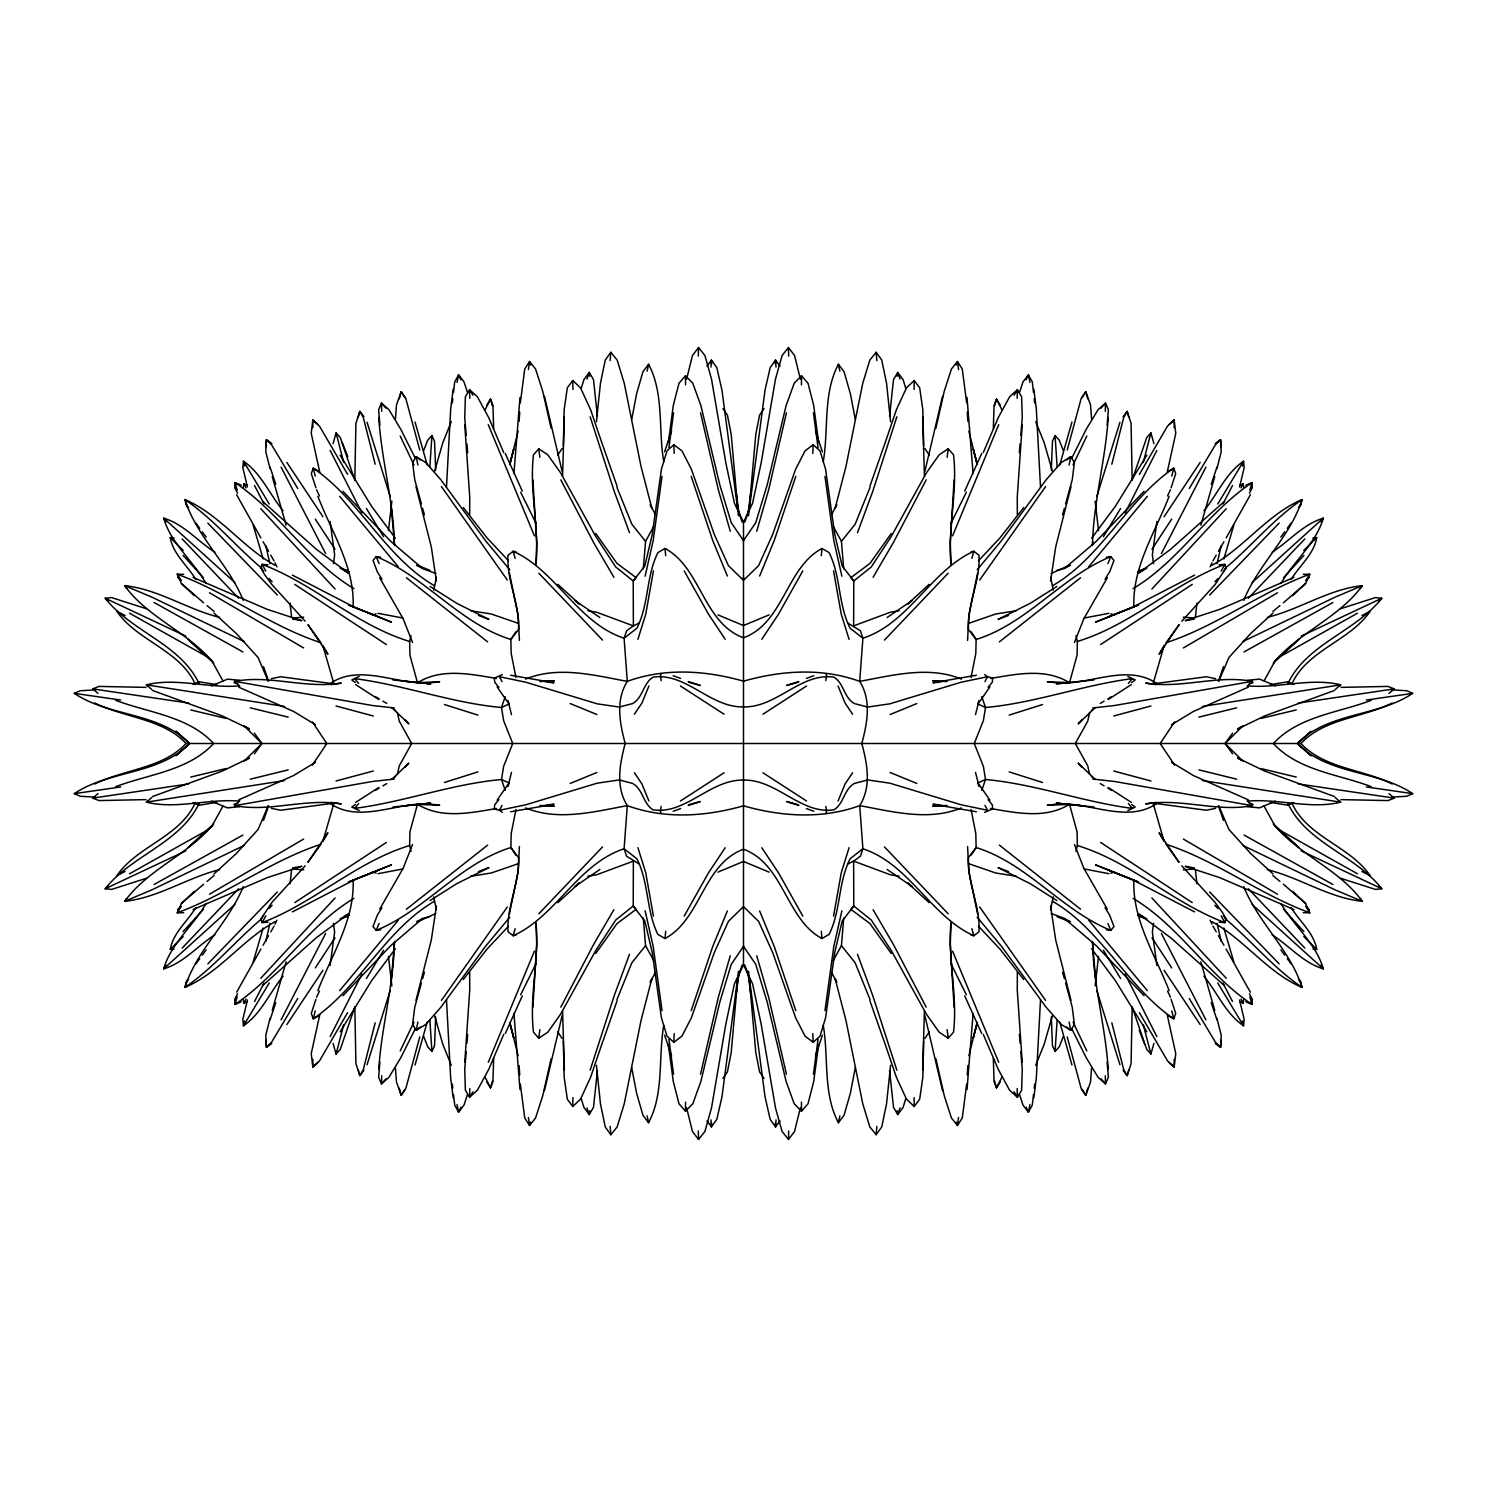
<?xml version="1.0" encoding="UTF-8"?>
<svg xmlns="http://www.w3.org/2000/svg" width="1487" height="1487" viewBox="0 0 1487 1487"><rect width="100%" height="100%" fill="white"/><g stroke="black" fill="none" stroke-linecap="round" stroke-linejoin="round"><path stroke-width="1.5" d="M312.828 427.661L312.828 419.966L317.883 424.446M668.369 1044.432L673.276 1081.439L678.983 1103.744L685.488 1111.217L692.793 1103.744L700.897 1081.439L719.782 1002.201L731.269 964.264L743.5 946.383L743.5 577.049M743.5 578.108L743.5 540.617L755.731 522.736L767.218 484.799L786.103 405.561L794.207 383.256L801.512 375.783L808.017 383.256L813.724 405.561L818.631 442.568M1174.172 1059.339L1174.172 1067.034L1169.117 1062.554M469.65 514.818L469.743 497.086L464.762 424.687M1017.35 972.182L1017.257 989.914L1022.238 1062.313M685.488 1111.217L685.563 1102.146M801.437 384.854L801.512 375.783M216.767 684.671L198.998 681.752L198.979 683.314C180.001 643.722 131.079 631.492 105.242 598.257L111.599 597.588L146.432 608.741M1270.233 802.329L1288.002 805.248L1288.021 803.686C1306.999 843.278 1355.921 855.508 1381.758 888.743L1375.401 889.412L1340.568 878.259M435.691 469.836L434.539 441.267L431.936 435.561L427.754 440.171L423.665 450.561M536.119 563.238C539.168 527.011 529.205 490.914 533.48 454.799L538.777 448.795L547.811 454.799L560.562 472.773L595.785 536.565L615.711 566.956L633.22 580.989L633.369 625.878L626.622 630.748L624.094 638.22L627.291 681.362C615.321 700.489 619.782 723.091 625.172 743.5C619.782 763.909 615.321 786.511 627.291 805.638L624.094 848.78L626.622 856.252L639.28 864.021M950.881 923.762C947.832 959.989 957.795 996.086 953.52 1032.201L948.223 1038.205L939.189 1032.201L926.438 1014.227L891.215 950.435L871.289 920.044L853.78 906.011L853.631 861.122L860.378 856.252L862.906 848.78L859.709 805.638C871.679 786.511 867.218 763.909 861.828 743.5C867.218 723.091 871.679 700.489 859.709 681.362L862.906 638.22L860.378 630.748L847.72 622.979M1051.309 1017.164L1052.461 1045.733L1055.064 1051.439L1059.246 1046.829L1063.335 1036.439M354.835 479.483L355.913 423.367L359.854 411.36L363.887 416.713M1132.165 1007.517L1131.087 1063.633L1127.146 1075.64L1123.113 1070.287M381.694 1075.696L381.508 1083.911L388.943 1077.294L400.877 1057.554L415.208 1028.892M411.007 851.419L409.65 845.527L409.929 831.809L417.494 804.225C441.36 819.207 470.412 812.906 496.435 808.538M1075.993 635.581L1077.35 641.473L1077.071 655.191L1069.506 682.775C1045.64 667.793 1016.588 674.094 990.565 678.462M1105.306 411.304L1105.492 403.089L1098.057 409.706L1086.123 429.446L1071.792 458.108M602.923 1041.03L590.581 1077.313L580.525 1099.172L572.755 1106.495L572.941 1097.573M914.059 389.427L914.245 380.505L906.475 387.828L896.419 409.687L884.077 445.97M563.313 445.97L564.168 409.687L567.309 387.828L572.755 380.505L580.525 387.828L590.581 409.687L602.923 445.97M923.687 1041.03L922.832 1077.313L919.691 1099.172L914.245 1106.495L906.475 1099.172L896.419 1077.313L884.077 1041.03M493.665 428.665L492.94 405.431L490.506 399.148L485.19 409.613M993.335 1058.335L994.059 1081.569L996.494 1087.852L1001.81 1077.387M469.836 1088.614L469.595 1097.257L477.401 1090.213L488.795 1069.227L503.721 1034.394M698.314 356.044L698.537 347.568L704.894 355.486L711.511 379.111L725.86 463.052L734.429 503.238L743.5 522.179L743.5 541.082M743.5 945.918L743.5 964.821L752.571 983.762L761.14 1023.948L775.489 1107.889L782.106 1131.514L788.463 1139.432L788.686 1130.956M1017.164 398.386L1017.405 389.743L1009.599 396.787L998.205 417.773L983.279 452.606M564.354 416.825L562.569 476.119M711.585 1122.834L711.455 1126.867L706.957 1120.845M775.415 364.166L775.545 360.133L780.043 366.155M922.646 1070.175L924.431 1010.881M535.971 564.67L536.77 542.699L532.885 479.836M951.029 922.33L950.23 944.301L954.115 1007.164M643.295 568.963L645.562 541.342L653.592 526.677M843.705 918.037L841.438 945.658L833.408 960.323M266.099 446.713L266.396 439.65L271.805 443.498M1220.901 1040.287L1220.604 1047.35L1215.195 1043.502M587.848 876.215L596.547 874.802L633.369 861.122L633.22 906.011L644.838 921.122L652.254 952.516L661.418 1017.777L666.975 1036.123L673.815 1042.275L674.206 1033.632M812.794 453.368L813.185 444.725L820.025 450.877L825.582 469.223L834.746 534.484L842.162 565.878L853.78 580.989L853.631 625.878L890.453 612.198L899.152 610.785M519.409 846.549L518.201 871.233L509.428 913.78M967.591 640.451L968.799 615.767L977.572 573.22M597.439 1070.659L593.48 1107.406L589.261 1114.544L583.908 1107.406L581.324 1098.893M889.561 416.341L893.52 379.594L897.739 372.456L903.092 379.594L905.676 388.107M353.088 880.267C354.761 919.858 331.731 954.803 317.883 990.639M519.112 421.397L519.725 412.141M520.338 402.884L524.744 368.999L529.558 361.527L535.562 368.999L542.755 391.304L551.119 428.349M532.885 1007.164L536.77 944.301L535.971 922.33M954.115 479.836L950.23 542.699L951.029 564.67M966.662 1084.116L962.275 1118.001L957.442 1125.473L951.438 1118.001L944.245 1095.696L935.881 1058.651M967.275 1074.859L967.888 1065.603M1133.912 606.733C1132.239 567.142 1155.269 532.197 1169.117 496.361M378.776 1069.506C381.341 1027.721 393.219 987.015 394.315 945.007L394.594 941.513M423.665 1036.439L427.754 1046.829L431.936 1051.439L429.873 1020.286M1063.335 450.561L1059.246 440.171L1055.064 435.561L1057.127 466.714M1108.224 417.494C1105.51 460.096 1093.503 501.639 1092.499 544.502M747.719 515.673L751.158 490.152M739.281 971.327L735.842 996.848M710.972 367.103L711.455 360.133L716.827 367.661L721.957 390.096L737.533 508.015L742.18 522.011M776.028 1119.897L775.545 1126.867L770.173 1119.339L765.043 1096.904L749.467 978.985L744.82 964.989M464.762 1062.313L469.743 989.914L469.65 972.182M1022.238 424.687L1017.257 497.086L1017.35 514.818M395.468 418.609L396.471 404.929L401.23 391.713L405.747 398.237L419.762 450.059M1091.532 1068.391L1090.529 1082.071L1085.77 1095.287L1081.253 1088.763L1067.238 1036.941M519.985 397.475L513.926 473.535M967.015 1089.525L973.074 1013.465M379.873 1061.941L378.627 1077.294L381.508 1083.911L385.876 1078.893M1092.406 545.487L1092.685 541.993M1107.127 425.059L1108.373 409.706L1105.492 403.089L1101.123 408.107M610.135 360.616L610.822 352.289L617.161 360.058L624.243 383.237L641.027 466.472L651.715 507.755L650.247 504.762L655.284 514.372M831.716 972.628L836.753 982.238L835.285 979.245L845.973 1020.528L862.757 1103.763L869.839 1126.942L876.178 1134.711L876.865 1126.384M466.212 1051.811L464.743 1069.227L465.375 1090.213L469.595 1097.257L472.959 1091.83M466.937 1043.093L467.661 1034.394M663.722 1025.472C658.221 1057.406 664.187 1093.651 648.574 1122.685L642.96 1115.306L636.622 1093.261L631.659 1067.406M823.278 461.528C828.779 429.594 822.813 393.349 838.426 364.315L844.04 371.694L850.378 393.739L855.341 419.594M1019.338 452.606L1020.063 443.907M1020.788 435.189L1022.257 417.773L1021.625 396.787L1017.405 389.743L1014.041 395.17M391.081 982.74L394.501 942.498M333.069 443.628L336.081 432.94L340.3 437.624L354.91 480.301M1153.931 1043.372L1150.919 1054.06L1146.7 1049.376L1132.09 1006.699M665.693 931.308L665.024 938.501L657.942 934.449C646.027 910.787 649.02 882.553 636.864 858.742L624.094 848.78C577.607 864.059 556.491 916.141 513.201 935.751L508.034 931.791C506.379 906.568 519.892 882.962 518.517 857.534L510.877 847.534L511.193 833.556L515.952 809.486M821.307 555.692L821.976 548.499L829.058 552.551C840.973 576.212 837.98 604.447 850.136 628.257L862.906 638.22C909.393 622.941 930.509 570.859 973.799 551.249L978.966 555.209C980.621 580.432 967.108 604.038 968.483 629.466L976.123 639.466L975.807 653.444L971.048 677.514M748.593 515.654L755.805 434.297L759.578 415.096L764.039 408.646M738.407 971.346L731.195 1052.703L727.422 1071.904L722.961 1078.354M596.417 421.713L600.451 383.237L605.246 360.058L610.822 352.289M890.583 1065.287L886.549 1103.763L881.754 1126.942L876.178 1134.711M429.873 466.714L431.936 435.561M1057.127 1020.286L1055.064 1051.439M290.039 883.836L291.582 869.988M1195.418 617.012L1196.961 603.164M452.308 402.977L452.791 398.758M453.516 392.438L454.706 381.917L458.609 374.854L464.018 381.917L467.457 392.438M1033.484 1094.562L1032.294 1105.083L1028.391 1112.146L1022.982 1105.083L1019.543 1094.562M1034.208 1088.242L1034.692 1084.023M388.46 530.636L391.862 501.138M1095.138 985.862L1098.54 956.364M453.2 389.092L450.691 408.832L446.472 487.29M1040.528 999.71L1036.309 1078.168L1033.8 1097.908M595.748 953.483L616.993 923.613L636.083 909.375L633.22 906.011L615.711 920.044L595.785 950.435L560.562 1014.227L547.811 1032.201L538.777 1038.205L539.874 1029.692M947.126 457.308L948.223 448.795L939.189 454.799L926.438 472.773L891.215 536.565L871.289 566.956L853.78 580.989L850.917 577.625L870.007 563.387L891.252 533.517M668.946 447.68L673.555 412.791M813.445 1074.209L818.054 1039.32M174.091 948.929L170.28 949.412C172.92 933.037 187.418 921.512 195.726 907.702M333.46 563.666L334.631 554.874L330.114 521.509M668.369 442.568L673.276 405.561L678.983 383.256L685.488 375.783L692.793 383.256L700.897 405.561L719.782 484.799L731.269 522.736L743.5 540.617M818.631 1044.432L813.724 1081.439L808.017 1103.744L801.512 1111.217L794.207 1103.744L786.103 1081.439L767.218 1002.201L755.731 964.264L743.5 946.383M1153.54 923.334L1152.369 932.126L1156.886 965.491M330.114 965.491L334.631 932.126L333.46 923.334M1156.886 521.509L1152.369 554.874L1153.54 563.666M1312.891 538.071L1316.72 537.588C1314.08 553.963 1299.582 565.488 1291.274 579.298M662.031 476.379L653.202 540.487L645.116 576.212M824.969 1010.621L833.798 946.513L841.884 910.787M528.424 369.538L529.558 361.527L530.729 364.984M958.576 1117.462L957.442 1125.473L956.271 1122.016M203.589 884.226L181.433 903.427L177.25 912.776L183.7 912.683M436.397 906.103L431.304 940.026L415.988 1000.398M1050.603 580.897L1055.696 546.974L1071.012 486.602M1283.411 602.774L1305.567 583.573L1309.75 574.224L1303.3 574.317M589.856 1110.696L589.261 1114.544L586.975 1107.964M897.144 376.304L897.739 372.456L900.025 379.036M433.795 590.153L436.397 577.291M1050.603 909.709L1053.205 896.847M653.444 570.878L645.73 614.28L637.904 639.354M833.556 916.122L841.27 872.72L849.096 847.646M661.195 806.363L660.302 811.251L661.306 813.333M825.805 680.637L826.698 675.749L825.694 673.667M243.199 487.606L243.887 483.833L247.362 485.468M1239.638 1001.532L1243.113 1003.167L1243.801 999.394M631.659 419.594L636.622 393.739L642.96 371.694L648.574 364.315C664.187 393.349 658.221 429.594 663.722 461.528M855.341 1067.406L850.378 1093.261L844.04 1115.306L838.426 1122.685C822.813 1093.651 828.779 1057.406 823.278 1025.472M244.444 1020.974L243.478 1025.751C261.136 1013.855 269.742 992.405 283.106 976.197M1242.556 466.026L1243.522 461.249C1225.864 473.145 1217.258 494.595 1203.894 510.803M417.903 1022.015L416.23 1030.268L425.672 1024.506L440.84 1007.275L485.617 946.178L509.799 917.237M1069.097 464.985L1070.77 456.732L1061.328 462.494L1046.16 479.725L1001.383 540.822L977.201 569.763M457.048 382.456L458.609 374.854L460.914 379.743M343.72 1024.58L336.081 1054.06L333.069 1043.372M1143.28 462.42L1150.919 432.94L1153.931 443.628M1029.952 1104.544L1028.391 1112.146L1026.086 1107.257M647.142 371.137L648.574 364.315M838.426 1122.685L839.858 1115.863M397.364 774.485L399.26 765.842L411.695 743.5L399.26 721.158L397.364 712.515M1089.636 712.515L1087.741 721.158L1075.305 743.5L1087.741 765.842L1089.636 774.485M243.255 886.642C228.626 922.851 196.544 950.305 184.946 987.387C219.351 972.87 242.418 939.617 275.132 921.643M263.143 928.074L253.18 961.94M551.119 1058.651L542.755 1095.696L535.562 1118.001L529.558 1125.473L524.744 1118.001L520.338 1084.116M935.881 428.349L944.245 391.304L951.438 368.999L957.442 361.527L962.275 368.999L966.662 402.884M1223.857 558.926L1233.82 525.06M1243.745 600.358C1258.374 564.149 1290.474 536.695 1302.036 499.613C1267.649 514.13 1244.582 547.383 1211.868 565.357M265.801 941.383L269.909 923.39M1217.091 563.61L1221.199 545.617M496.435 678.462C470.412 674.094 441.36 667.793 417.494 682.775L409.929 655.191L409.65 641.473L411.007 635.581M1075.993 851.419L1077.35 845.527L1077.071 831.809L1069.506 804.225C1045.64 819.207 1016.588 812.906 990.565 808.538M375.17 1022.814L363.256 1069.729L359.854 1075.64L355.913 1063.633L354.835 1007.517M544.446 1090.659L562.123 1015.658M786.456 412.791L768.742 489.483L756.734 531.231M700.544 1074.209L718.258 997.517L730.266 955.769M942.554 396.341L924.877 471.342M1111.83 464.186L1123.744 417.271L1127.146 411.36L1131.087 423.367L1132.165 479.483M419.762 1036.941L405.747 1088.763L401.23 1095.287L396.471 1082.071L395.468 1068.391M1067.238 450.059L1081.253 398.237L1085.77 391.713L1090.529 404.929L1091.532 418.609M518.145 431.23L509.874 464.148M686.622 379.111L692.459 355.486L698.537 347.568M800.378 1107.889L794.541 1131.514L788.463 1139.432M968.855 1055.77L977.126 1022.852M247.418 1000.007L242.827 1019.376L243.478 1025.751L269.24 982.981M1239.582 486.992L1244.173 467.624L1243.522 461.249L1217.76 504.019M315.244 1010.9L313.255 1018.799L318.553 1015.881M1171.756 476.1L1173.745 468.201L1168.447 471.119M270.039 1018.391L265.783 1035.194L266.396 1047.35L271.805 1043.502M1216.961 468.609L1221.217 451.806L1220.604 439.65L1215.195 443.498M511.491 772.404L508.703 783.426L497.067 800.173M975.509 714.596L978.297 703.574L989.933 686.827M319.798 1014.692L311.229 1053.651L312.828 1067.034L317.883 1062.554M1167.202 472.308L1175.771 433.349L1174.172 419.966L1169.117 424.446M509.892 464.186L513.796 449L509.558 464.502M977.108 1022.814L973.204 1038L977.442 1022.498M186.749 980.472L184.946 987.387C213.403 968.111 235.466 940.788 261.749 918.743M1300.251 506.528L1302.036 499.613C1273.597 518.889 1251.534 546.212 1225.251 568.257M515.115 928.65L513.201 935.751L516.101 934.933M971.885 558.35L973.799 551.249L970.899 552.067M237.139 996.848L235.113 1004.301L241.154 1001.829M1249.861 490.152L1251.887 482.699L1245.846 485.171M421.397 983.093L414.743 1007.275L412.605 1024.506L416.23 1030.268L420.375 1026.997M1065.603 503.907L1072.257 479.725L1074.395 462.494L1070.77 456.732L1066.625 460.003M399.26 398.795L401.23 391.713L404.873 397.698M286.117 961.792L272.251 1010.361M1200.883 525.208L1214.749 476.639M1087.741 1088.205L1085.77 1095.287L1082.127 1089.302M422.605 978.688L424.446 972.126M1062.554 514.874L1064.395 508.312M415.059 1064.952L427.197 1022.164M1071.941 422.048L1059.803 464.836M358.181 417.271L359.854 411.36L363.256 417.271L375.17 464.186M1128.819 1069.729L1127.146 1075.64L1123.744 1069.729L1111.83 1022.814M434.576 471.36L442.847 442.643L451.286 421.695M1052.424 1015.64L1044.153 1044.357L1035.714 1065.305M492.494 1081.012L490.506 1087.852L485.19 1077.387M994.506 405.988L996.494 399.148L1001.81 409.613M354.91 1006.699L340.3 1049.376L336.081 1054.06M1132.09 480.301L1146.7 437.624L1150.919 432.94M581.324 388.107L583.908 379.594L589.261 372.456L593.48 379.594L597.439 416.341M664.615 451.825L671.604 430.877M822.385 1035.175L815.396 1056.123M905.676 1098.893L903.092 1107.406L897.739 1114.544L893.52 1107.406L889.561 1070.659M390.152 990.621L367.066 1064.711M1096.848 496.379L1119.934 422.289M333.98 803.073L322.791 841.679L327.902 832.776L307.865 862.33L320.095 845.434M1153.02 683.927L1164.209 645.321L1159.098 654.224L1179.135 624.67L1166.905 641.566M315.913 999.264L311.303 1013.39L313.255 1018.799C360.003 987.033 385.04 929.895 434.557 901.196L433.795 896.847M467.457 1094.562L464.018 1105.083L458.609 1112.146L454.706 1105.083L453.516 1094.562M1019.543 392.438L1022.982 381.917L1028.391 374.854L1032.294 381.917L1033.484 392.438M1171.087 487.736L1175.697 473.609L1173.745 468.201C1126.997 499.967 1101.96 557.105 1052.443 585.804L1053.205 590.153M590.153 1070.175L614.428 995.063L629.503 954.282M896.847 416.825L872.572 491.937L857.497 532.718M270.058 1019.859L275.746 1002.777M744.82 522.011L749.467 508.015L765.043 390.096L770.173 367.661L775.545 360.133L776.028 367.103M742.18 964.989L737.533 978.985L721.957 1096.904L716.827 1119.339L711.455 1126.867L710.972 1119.897M1211.254 484.223L1216.942 467.141M530.729 1122.016L529.558 1125.473L528.424 1117.462M956.271 364.984L957.442 361.527L958.576 369.538M505.19 696.641L501.509 707.496L503.61 720.6L512.736 743.5L503.61 766.4L501.509 779.504L505.19 790.359M795.787 476.379L774.281 540.432L759.634 576.027M691.213 1010.621L712.719 946.568L727.366 910.973M981.81 790.359L985.491 779.504L983.39 766.4L974.264 743.5L983.39 720.6L985.491 707.496L981.81 696.641M263.534 820.378L268.571 805.824M507.941 786.549L509.167 782.998L501.509 779.504C451.639 784.021 404.185 801.976 354.687 808.389L351.787 807.069L355.412 804.43M979.059 700.451L977.833 704.002L985.491 707.496C1035.361 702.979 1082.815 685.024 1132.313 678.611L1135.213 679.931L1131.588 682.57M1218.429 681.176L1223.466 666.622M305.17 621.176L271.786 584.41L264.426 574.354L260.95 567.941L262.177 564.391L267.939 564.8M586.975 379.036L589.261 372.456L589.856 376.304M900.025 1107.964L897.739 1114.544L897.144 1110.696M1181.83 865.824L1215.214 902.59L1222.574 912.646L1226.05 919.059L1224.823 922.609L1219.061 922.2M603.332 1040.045L617.086 1000.807M869.914 486.193L883.668 446.955M412.55 844.523L403.107 868.334L379.687 909.208M1074.45 642.477L1083.893 618.666L1107.313 577.792M616.901 999.71L631.882 962.74L645.562 945.658L643.295 918.037M870.099 487.29L855.118 524.26L841.438 541.342L843.705 568.963M488.275 1062.313L534.428 951.141M998.725 424.687L952.572 535.859M648.927 685.99L641.919 703.054L634.41 714.243M838.073 801.01L845.081 783.946L852.59 772.757M379.111 923.446L376.174 930.379L373.014 926.587L377.289 915.267L381.955 907.758M1107.889 563.554L1110.826 556.621L1113.986 560.413L1109.711 571.733L1105.045 579.242M268.292 805.638L258.069 829.504L236.266 853.557L213.942 873.966M1218.708 681.362L1228.931 657.496L1250.734 633.443L1273.058 613.034M505.283 1033.521L522.272 995.918M964.728 491.082L981.717 453.479M431.936 1051.439L434.539 1045.733L435.691 1017.164M1055.064 435.561L1052.461 441.267L1051.309 469.836M316.564 997.238L319.445 991.067M1167.574 495.933L1170.436 489.762M460.914 1107.257L458.609 1112.146L457.048 1104.544M1026.086 379.743L1028.391 374.854L1029.952 382.456M400.189 1050.956L413.944 1022.108M1073.056 464.892L1086.811 436.044M275.002 924.152L276.917 920.193M661.306 673.667L660.302 675.749L661.195 680.637M743.5 522.179L752.571 503.238L761.14 463.052L775.489 379.111L782.106 355.486L788.463 347.568L794.541 355.486L800.378 379.111M743.5 964.821L734.429 983.762L725.86 1023.948L711.511 1107.889L704.894 1131.514L698.537 1139.432L692.459 1131.514L686.622 1107.889M825.694 813.333L826.698 811.251L825.805 806.363M1210.083 566.807L1211.979 562.848M236.619 992.238L260.857 949.078M520.673 994.766L536.045 963.632M950.955 523.368L966.327 492.234M1250.381 494.762L1226.143 537.922M361.861 974.152L330.151 1036.588M1125.139 512.848L1156.849 450.412M325.579 933.501L281.099 1019.859M1161.421 553.499L1205.901 467.141M247.362 1001.532L243.887 1003.167L245.968 999.097M1241.032 487.903L1243.113 483.833L1243.801 487.606M237.567 993.799L234.704 999.338L235.113 1004.301C279.333 974.803 307.958 925.732 353.943 898.371M1249.433 493.201L1252.296 487.662L1251.887 482.699C1207.667 512.197 1179.042 561.268 1133.057 588.629M254.519 1001.457L264.073 983.074M1222.927 503.926L1232.481 485.543M502.011 805.415L499.465 810.285L494.39 808.909L494.688 804.783L498.944 799.653M984.989 681.585L987.535 676.715L992.61 678.091L992.312 682.217L988.056 687.347M195.355 802.515C180.429 836.772 137.008 846.066 116.934 875.601L125.094 871.475M831.716 514.372L836.753 504.762L835.285 507.755L845.973 466.472L862.757 383.237L869.839 360.058L876.178 352.289L881.754 360.058L886.549 383.237L890.583 421.713M655.284 972.628L650.247 982.238L651.715 979.245L641.027 1020.528L624.243 1103.763L617.161 1126.942L610.822 1134.711L605.246 1126.942L600.451 1103.763L596.417 1065.287M1291.645 684.485C1306.571 650.228 1349.992 640.934 1370.066 611.399L1361.906 615.525M560.803 1007.164L593.61 944.449L613.908 909.691M926.197 479.836L893.39 542.551L873.092 577.309M265.801 915.918L262.177 922.609L267.939 922.2M1221.199 571.082L1224.823 564.391L1219.061 564.8M409.65 845.527C356.025 861.809 314.185 902.981 262.177 922.609L260.95 919.059L271.786 902.59L305.17 865.824M1077.35 641.473C1130.975 625.191 1172.815 584.019 1224.823 564.391L1226.05 567.941L1215.214 584.41L1181.83 621.176M347.605 1012.647L319.445 1060.937L312.828 1067.034L312.828 1059.339M1139.395 474.353L1167.555 426.063L1174.172 419.966L1174.172 427.661M239.463 806.716L227.53 807.869L222.938 806.103L212.102 825.731L188.217 847.59L213.7 823.872C188.533 854.542 147.733 869.337 124.722 901.326C157.845 897.944 187.325 877.627 219.611 869.635M1247.537 680.284L1259.47 679.131L1264.062 680.897L1274.898 661.269L1298.783 639.41L1273.3 663.128C1298.467 632.458 1339.267 617.663 1362.278 585.674C1329.155 589.056 1299.675 609.373 1267.389 617.365M802.813 570.878L778.444 614.261L761.809 639.243M684.187 916.122L708.555 872.739L725.191 847.757M297.735 998.521L271.786 1041.904L266.396 1047.35L266.099 1040.287M1189.265 488.479L1215.214 445.096L1220.604 439.65L1220.901 446.713M165.931 964.989L163.719 968.818C183.496 963.056 197.715 945.751 214.834 934.84M263.069 945.249L268.571 935.695M270.764 931.866L274.054 926.122M1212.946 560.878L1216.236 555.134M1218.429 551.305L1223.931 541.751M1321.069 522.011L1323.281 518.182C1303.504 523.944 1289.285 541.249 1272.166 552.16M340.133 1031.811L371.638 980.639L395.356 948.799M1146.867 455.189L1115.362 506.361L1091.644 538.201M366.415 978.52L383.59 950.249M1103.41 536.751L1120.585 508.48M181.135 906.401L177.25 912.776C227.232 894.523 270.448 860.657 321.211 844.188M404.873 1089.302L401.23 1095.287L399.26 1088.205M1082.127 397.698L1085.77 391.713L1087.741 398.795M1305.865 580.599L1309.75 574.224C1259.768 592.477 1216.552 626.343 1165.789 642.812M315.3 967.907L335.003 937.814M1171.7 519.093L1151.997 549.186M486.9 404.892L490.506 399.148L492.494 405.988M1000.1 1082.108L996.494 1087.852L994.506 1081.012M515.747 631.956L510.877 639.466L511.193 653.444L515.952 677.514M286.842 1024.58L322.921 970.305M1200.158 462.42L1164.079 516.695M971.253 855.044L976.123 847.534L975.807 833.556L971.048 809.486M557.644 455.338L562.105 448.461M924.895 1038.539L929.356 1031.662M312.344 765.117L326.824 743.5L312.344 721.883M1174.656 721.883L1160.176 743.5L1174.656 765.117M126.674 898.445L124.722 901.326L151.878 889.858L244.333 845.36M1360.326 588.555L1362.278 585.674L1335.122 597.142L1242.667 641.64M185.949 982.963L188.533 979.189M1298.467 507.81L1301.051 504.037M441.416 1000.398L507.309 907.014M1045.584 486.602L979.691 579.986M206.024 903.52C193.329 925.843 170.782 943.706 163.719 968.818L234.853 904.449M1280.976 583.48C1293.671 561.157 1316.218 543.294 1323.281 518.182L1252.147 582.551M254.351 753.872L261.898 743.5L254.351 733.128M1232.649 733.128L1225.102 743.5L1232.649 753.872M195.894 963.892L199.741 958.65M202.306 955.137L206.173 949.896M1280.827 537.104L1284.694 531.863M1287.259 528.35L1291.106 523.108M706.957 366.155L711.455 360.133L711.585 364.166M780.043 1120.845L775.545 1126.867L775.415 1122.834M363.887 1070.287L359.854 1075.64L358.181 1069.729M1123.113 416.713L1127.146 411.36L1128.819 417.271M260.95 919.059L263.627 915.527M1223.373 571.473L1226.05 567.941M463.293 979.468L486.862 949.282L508.461 926.271M1023.707 507.532L1000.138 537.718L978.539 560.729M358.609 803.575L354.687 808.389L359.148 810.545M1128.391 683.425L1132.313 678.611L1127.852 676.455M339.687 990.639L398.2 920.341M1147.313 496.361L1088.8 566.659M147.343 801.028L146.377 802.162C176.525 809.616 208.682 798.37 239.556 801.14M1339.657 685.972L1340.623 684.838C1310.475 677.384 1278.318 688.63 1247.444 685.86M203.496 909.245L183.105 931.568M1283.504 577.755L1303.895 555.432M238.608 888.798L182.157 948.093M1248.392 598.202L1304.842 538.907M335.114 897.962L260.764 978.279M1151.886 589.038L1226.236 508.721M404.817 767.422L408.813 763.11L391.75 779.448M342.902 995.732L390.951 945.49L421.899 919.04L416.546 921.698M1144.098 491.268L1096.049 541.51L1065.101 567.96L1070.454 565.302M1082.183 719.578L1078.187 723.89L1095.25 707.552M277.363 891.977L207.845 963.892M538.833 913.78L602.551 846.902M948.167 573.22L884.449 640.098M1209.637 595.023L1279.155 523.108M269.017 908.464L272.158 905.267M1214.842 581.733L1217.983 578.536M170.28 949.412L183.217 936.55M1303.783 550.45L1316.72 537.588M243.868 761.344L261.898 743.5L243.868 725.656M1243.132 725.656L1225.102 743.5L1243.132 761.344M213.18 743.5L186.061 743.5C162.511 768.63 124.406 769.095 94.778 784.002M1273.82 743.5L1300.939 743.5C1324.489 718.37 1362.594 717.905 1392.222 702.998M239.723 800.917L234.853 805.638L233.998 804.393L237.846 802.924M1247.277 686.083L1252.147 681.362L1253.002 682.607L1249.154 684.076M1371.237 700.358C1338.207 712.812 1298.318 716.344 1273.411 743.5L213.589 743.5C188.682 770.656 148.793 774.188 115.763 786.642M181.433 903.427L194.388 891.382M1292.612 595.618L1305.567 583.573M557.792 902.683L579.577 882.758L574.986 886.456L599.874 869.486M929.208 584.317L907.423 604.242L912.014 600.544L887.126 617.514M94.61 797.069L80.224 796.27L74.35 793.649C108.904 770.154 159.276 774.857 189.537 743.5L176.005 731.307L189.537 743.5L176.005 755.693L189.369 743.5C159.276 712.05 108.83 716.864 74.35 693.351L80.224 690.73L94.61 689.931M1392.39 689.931L1406.776 690.73L1412.65 693.351C1378.096 716.846 1327.724 712.143 1297.463 743.5L1310.995 755.693L1297.463 743.5L1310.995 731.307L1297.631 743.5C1327.724 774.95 1378.17 770.136 1412.65 793.649L1406.776 796.27L1392.39 797.069M820.973 549.409L821.976 548.499C786.103 567.421 783.946 622.867 743.5 637.793C703.054 622.867 700.897 567.421 665.024 548.499L657.942 552.551C646.027 576.212 649.02 604.447 636.864 628.257L624.094 638.22C577.607 622.941 556.491 570.859 513.201 551.249L508.034 555.209C506.379 580.432 519.892 604.038 518.517 629.466L510.877 639.466C459.539 623.499 425.263 576.528 376.174 556.621L373.014 560.413L377.289 571.733L381.955 579.242M666.027 937.591L665.024 938.501C700.897 919.579 703.054 864.133 743.5 849.207C783.946 864.133 786.103 919.579 821.976 938.501L829.058 934.449C840.973 910.787 837.98 882.553 850.136 858.742L862.906 848.78C909.393 864.059 930.509 916.141 973.799 935.751L978.966 931.791C980.621 906.568 967.108 882.962 968.483 857.534L976.123 847.534C1027.461 863.501 1061.737 910.472 1110.826 930.379L1113.986 926.587L1109.711 915.267L1105.045 907.758M813.185 444.725L805.043 450.877L795.619 469.223L772.701 534.428L758.574 565.655L743.5 580.376L728.426 565.655L714.299 534.428L691.381 469.223L681.957 450.877L673.815 444.725L666.975 450.877L661.418 469.223L652.254 534.484L644.838 565.878L633.22 580.989L636.083 577.625L616.993 563.387L595.748 533.517M177.734 909.542L180.801 906.773M1306.199 580.227L1309.266 577.458M673.815 1042.275L681.957 1036.123L691.381 1017.777L714.299 952.572L728.426 921.345L743.5 906.624L758.574 921.345L772.701 952.572L795.619 1017.777L805.043 1036.123L813.185 1042.275L820.025 1036.123L825.582 1017.777L834.746 952.516L842.162 921.122L853.78 906.011L850.917 909.375L870.007 923.613L891.252 953.483M392.122 779.374L395.598 776.307M262.53 985.658L316.173 937.851L348.311 914.003L340.077 918.966L348.107 916.308M1224.47 501.342L1170.827 549.149L1138.689 572.997L1146.923 568.034L1138.893 570.692M1091.402 710.693L1094.878 707.626M151.711 797.552L146.377 802.162L284.612 780.545M1335.289 689.448L1340.623 684.838L1202.388 706.455M214.128 875.508L207.083 881.382M1272.872 611.492L1279.917 605.618M98.012 793.612L92.733 798.11L99.016 800.582L146.005 799.616M1388.988 693.388L1394.267 688.89L1387.984 686.418L1340.995 687.384M108.384 886.271L105.242 888.743L111.599 889.412L146.432 878.259M1378.616 600.729L1381.758 598.257L1375.401 597.588L1340.568 608.741M355.616 802.422L378.72 787.515M1131.384 684.578L1108.28 699.485M406.453 909.208L487.643 845.118M1080.547 577.792L999.357 641.882M502.346 674.615L494.39 678.091L494.688 682.217L498.944 687.347M984.654 812.385L992.61 808.909L992.312 804.783L988.056 799.653M386.378 842.46L294.761 902.59M1100.622 644.54L1192.239 584.41M430.133 900.546L456.825 883.631L488.926 867.627L478.554 871.531M1056.867 586.454L1030.175 603.369L998.074 619.373L1008.446 615.469M762.961 714.206L806.567 685.99M724.039 772.794L680.433 801.01M315.393 762.329L293.645 775.508L238.719 799.839M1171.607 724.671L1193.355 711.492L1248.281 687.161M245.727 760.21L249.463 757.961L222.158 771.14L152.455 796.567M375.3 790.471L379.111 788.166M382.921 785.861L386.75 783.575M1100.25 703.425L1104.079 701.139M1107.889 698.834L1111.7 696.529M1241.273 726.79L1237.537 729.039L1264.842 715.86L1334.545 690.433M303.627 839.058L209.481 894.226M1183.373 647.942L1277.519 592.774M206.433 830.638L129.555 873.78M1280.567 656.362L1357.445 613.22M242.939 835.062L154.09 884.486M1244.061 651.938L1332.91 602.514M329.166 684.317C355.17 665.154 388.832 680.618 417.494 682.775M1157.834 802.683C1131.83 821.846 1098.168 806.382 1069.506 804.225M1051.123 573.48L1069.599 565.209M417.401 921.791L435.877 913.52M292.419 911.866L354.854 879.523L391.416 864.876L348.497 882.033L378.72 870.118M1194.581 575.134L1132.146 607.477L1095.584 622.124L1138.503 604.967L1108.28 616.882M639.28 622.979L633.369 625.878L596.547 612.198L587.848 610.785M847.72 864.021L853.631 861.122L890.453 874.802L899.152 876.215M359.148 676.455L351.787 679.931L355.412 682.57M1127.852 810.545L1135.213 807.069L1131.588 804.43M1239.638 485.468L1243.113 483.833M193.161 684.448L198.998 681.752M185.875 850.843L105.242 888.743C131.079 855.508 180.001 843.278 198.979 803.686L198.998 805.248L216.767 802.329M1301.125 636.157L1381.758 598.257C1355.921 631.492 1306.999 643.722 1288.021 683.314L1288.002 681.752L1270.233 684.671M1288.002 805.248L1293.839 802.552M211.526 685.897L227.53 679.131L239.463 680.284M1247.537 806.716L1259.47 807.869L1275.474 801.103M769.076 614.875L743.5 625.544L717.924 614.875M717.924 872.125L743.5 861.456L769.076 872.125M570.209 783.445L596.845 772.496M890.155 714.503L916.791 703.555M95.187 797.106L92.733 798.11L188.626 783.928M1391.813 689.894L1394.267 688.89L1298.374 703.072M193.087 909.561L267.4 877.59L301.787 866.326L292.642 867.925M1293.913 577.439L1219.6 609.41L1185.213 620.674L1194.358 619.075M806.4 678.425L813.835 675.711M673.165 811.289L680.6 808.575M968.781 623.295L995.751 614.001L1016.327 610.729M518.22 863.705L491.249 872.999L470.673 876.271M1084.172 618.034L1108.912 613.313M402.828 868.966L378.088 873.687M525.617 679.094C558.313 665.637 594.112 675.321 627.291 681.362C664.968 667.663 705.507 670.377 743.5 681.176C781.493 670.377 822.032 667.663 859.709 681.362C892.888 675.321 928.687 665.637 961.383 679.094M798.835 681.548L786.604 685.47L798.333 682.217M688.165 805.452L700.396 801.53L688.667 804.783M961.383 807.906C928.687 821.363 892.888 811.679 859.709 805.638C822.032 819.337 781.493 816.623 743.5 805.824C705.507 816.623 664.968 819.337 627.291 805.638C594.112 811.679 558.313 821.363 525.617 807.906M444.483 782.459L477.866 771.902M1009.134 715.098L1042.517 704.541M372.326 614.986L376.174 613.871M1110.826 873.129L1114.674 872.014M336.043 781.01L373.274 771.01M1113.726 715.99L1150.957 705.99M1137.667 571.789L1141.997 570.636M345.003 916.364L349.333 915.211M250.281 779.188L288.143 769.876M1198.857 717.124L1236.719 707.812M1057.164 570.302L1065.305 568.313M421.695 918.687L429.836 916.698M190.745 777.069L226.136 768.537M1260.864 718.463L1296.255 709.931M271.396 678.685L280.578 676.752L331.787 683.574M1215.604 808.315L1206.422 810.248L1155.213 803.426M1069.506 682.775C1098.168 680.618 1131.83 665.154 1157.834 684.317M417.494 804.225C388.832 806.382 355.17 821.846 329.166 802.683M331.787 803.426L280.578 810.248L271.396 808.315M1155.213 683.574L1206.422 676.752L1215.604 678.685M120.633 786.958L74.35 793.649M1366.367 700.042L1412.65 693.351M330.969 684.615L341.266 683.091C305.894 689.02 269.426 674.596 234.853 681.362L233.998 682.607L237.846 684.076M1156.031 802.385L1145.733 803.909C1181.106 797.98 1217.574 812.404 1252.147 805.638L1253.002 804.393L1249.154 802.924M1106.291 557.272L1110.826 556.621C1061.737 576.528 1027.461 623.499 976.123 639.466L971.253 631.956M380.709 929.728L376.174 930.379C425.263 910.472 459.539 863.501 510.877 847.534L515.747 855.044M976.401 675.247L932.981 682.737L939.04 682.236M510.599 811.753L554.019 804.263L547.96 804.764M426.304 683.369L439.669 681.752L417.271 682.626L430.524 683.797L393.014 679.987M1060.696 803.631L1047.331 805.248L1069.729 804.374L1056.476 803.203L1093.986 807.013M394.222 779.039L372.382 781.493L234.853 805.638C269.426 812.404 305.894 797.98 341.266 803.909L330.969 802.385M1092.778 707.961L1114.618 705.507L1252.147 681.362C1217.574 674.596 1181.106 689.02 1145.733 683.091L1156.031 684.615M545.209 681.789L554.316 680.823L539.874 681.548M941.791 805.21L932.684 806.177L947.126 805.452M1093.986 679.987L1056.476 683.797L1069.729 682.626L1047.331 681.752L1060.696 683.369M393.014 807.013L430.524 803.203L417.271 804.374L439.669 805.248L426.304 803.631M403.609 805.917L430.524 803.203M292.53 617.979L303.683 617.217M1183.317 869.783L1194.47 869.021M239.556 685.86C208.682 688.63 176.525 677.384 146.377 684.838L147.343 685.972M1247.444 801.14C1278.318 798.37 1310.475 809.616 1340.623 802.162L1339.657 801.028M183.7 574.317L177.25 574.224L181.433 583.573L203.589 602.774M1303.3 912.683L1309.75 912.776L1305.567 903.427L1283.411 884.226M947.126 681.548L932.684 680.823L941.791 681.789M146.005 687.384L99.016 686.418L92.733 688.89L98.012 693.388M1340.995 799.616L1387.984 800.582L1394.267 798.11L1388.988 793.612M539.874 805.452L554.316 806.177L545.209 805.21M1183.317 617.217L1194.47 617.979M292.53 869.021L303.683 869.783M547.96 682.236L554.019 682.737L510.599 675.247M939.04 804.764L932.981 804.263L976.401 811.753M403.609 681.083L430.524 683.797M1056.476 803.203L1083.391 805.917M1092.778 779.039L1114.618 781.493L1252.147 805.638L1247.277 800.917M394.222 707.961L372.382 705.507L234.853 681.362L239.723 686.083M1412.65 793.649L1366.367 786.958M74.35 693.351L120.633 700.042M195.726 579.298C187.418 565.488 172.92 553.963 170.28 537.588L174.091 538.071M1312.909 948.929L1316.72 949.412C1314.08 933.037 1299.582 921.512 1291.274 907.702M380.709 557.272L376.174 556.621L379.111 563.554M1106.291 929.728L1110.826 930.379L1107.889 923.446M1298.374 783.928L1394.267 798.11L1391.813 797.106M188.626 703.072L92.733 688.89L95.187 689.894M1202.388 780.545L1340.623 802.162L1335.289 797.552M284.612 706.455L146.377 684.838L151.711 689.448M470.673 610.729L491.249 614.001L518.22 623.295M1016.327 876.271L995.751 872.999L968.781 863.705M378.088 613.313L402.828 618.034M1108.912 873.687L1084.172 868.966M292.642 619.075L301.787 620.674L267.4 609.41L193.087 577.439M1194.358 867.925L1185.213 866.326L1219.6 877.59L1293.913 909.561M1260.864 768.537L1296.255 777.069M190.745 709.931L226.136 718.463M421.695 568.313L435.877 573.48M1051.123 913.52L1065.305 918.687M1198.857 769.876L1236.719 779.188M250.281 707.812L288.143 717.124M345.003 570.636L349.333 571.789M1137.667 915.211L1141.997 916.364M1113.726 771.01L1150.957 781.01M336.043 705.99L373.274 715.99M688.667 682.217L700.396 685.47L688.165 681.548M798.333 804.783L786.604 801.53L798.835 805.452M516.101 552.067L513.201 551.249L515.115 558.35M970.899 934.933L973.799 935.751L971.885 928.65M1267.389 869.635C1299.675 877.627 1329.155 897.944 1362.278 901.326C1339.843 869.914 1299.954 855.304 1274.898 825.731L1273.3 823.872L1298.783 847.59L1274.898 825.731L1264.062 806.103M219.611 617.365C187.325 609.373 157.845 589.056 124.722 585.674C147.157 617.086 187.046 631.696 212.102 661.269L213.7 663.128L188.217 639.41L212.102 661.269L222.938 680.897M1110.826 613.871L1114.674 614.986M372.326 872.014L376.174 873.129M1371.237 786.642C1338.207 774.188 1298.318 770.656 1273.411 743.5M115.763 700.358C148.793 712.812 188.682 716.344 213.589 743.5M1009.134 771.902L1042.517 782.459M444.483 704.541L477.866 715.098M348.107 570.692L340.077 568.034L348.311 572.997L316.173 549.149L262.53 501.342M1138.893 916.308L1146.923 918.966L1138.689 914.003L1170.827 937.851L1224.47 985.658M1165.789 844.188C1216.552 860.657 1259.768 894.523 1309.75 912.776L1305.865 906.401M321.211 642.812C270.448 626.343 227.232 592.477 177.25 574.224L181.135 580.599M1077.35 845.527C1130.975 861.809 1172.815 902.981 1224.823 922.609L1221.199 915.918M409.65 641.473C356.025 625.191 314.185 584.019 262.177 564.391L265.801 571.082M673.165 675.711L680.6 678.425M806.4 808.575L813.835 811.289M478.554 615.469L488.926 619.373L456.825 603.369L430.133 586.454M1008.446 871.531L998.074 867.627L1030.175 883.631L1056.867 900.546M1108.28 870.118L1138.484 882.033L1095.584 864.876L1132.146 879.523L1194.581 911.866M378.72 616.882L348.516 604.967L391.416 622.124L354.854 607.477L292.419 575.134M241.154 485.171L235.113 482.699L234.704 487.662L237.567 493.201M1245.846 1001.829L1251.887 1004.301L1252.296 999.338L1249.433 993.799M417.401 565.209L429.836 570.302M890.155 772.496L916.791 783.445M570.209 703.555L596.845 714.503M1057.164 916.698L1069.599 921.791M1334.545 796.567L1264.842 771.14L1237.537 757.961L1241.273 760.21M152.455 690.433L222.158 715.86L249.463 729.039L245.727 726.79M1392.222 784.002C1362.594 769.095 1324.489 768.63 1300.939 743.5M94.778 702.998C124.406 717.905 162.511 718.37 186.061 743.5M1264.062 680.897L1275.474 685.897M211.526 801.103L222.938 806.103M1288.002 681.752L1293.839 684.448M1301.125 850.843L1381.758 888.743L1378.616 886.271M1242.667 845.36L1335.122 889.858L1362.278 901.326L1360.326 898.445M244.333 641.64L151.878 597.142L124.722 585.674L126.674 588.555M185.875 636.157L105.242 598.257L108.384 600.729M193.161 802.552L198.998 805.248M1248.281 799.839L1193.355 775.508L1171.607 762.329M238.719 687.161L293.645 711.492L315.393 724.671M416.546 565.302L421.899 567.96L390.951 541.51L342.902 491.268M1070.454 921.698L1065.101 919.04L1096.049 945.49L1144.098 995.732M1361.906 871.475L1370.066 875.601C1349.992 846.066 1306.571 836.772 1291.645 802.515M125.094 615.525L116.934 611.399C137.008 640.934 180.429 650.228 195.355 684.485M1357.445 873.78L1280.567 830.638M129.555 613.22L206.433 656.362M1332.91 884.486L1244.061 835.062M154.09 602.514L242.939 651.938M318.553 471.119L313.255 468.201L311.303 473.609L315.913 487.736M1168.447 1015.881L1173.745 1018.799L1175.697 1013.39L1171.087 999.264M1277.519 894.226L1183.373 839.058M209.481 592.774L303.627 647.942M1108.28 787.515L1131.384 802.422M378.72 699.485L355.616 684.578M1100.25 783.575L1104.079 785.861M1107.889 788.166L1111.7 790.471M375.3 696.529L379.111 698.834M382.921 701.139L386.75 703.425M1133.057 898.371C1179.042 925.732 1207.667 974.803 1251.887 1004.301L1249.861 996.848M353.943 588.629C307.958 561.268 279.333 512.197 235.113 482.699L237.139 490.152M680.433 685.99L724.039 714.206M806.567 801.01L762.961 772.794M1192.239 902.59L1100.622 842.46M1052.443 901.196C1101.96 929.895 1126.997 987.033 1173.745 1018.799L1171.756 1010.9M434.557 585.804C385.04 557.105 360.003 499.967 313.255 468.201L315.244 476.1M294.761 584.41L386.378 644.54M1211.868 921.643C1244.582 939.617 1267.649 972.87 1302.036 987.387C1290.474 950.305 1258.374 922.851 1243.745 886.642M275.132 565.357C242.418 547.383 219.351 514.13 184.964 499.613C196.544 536.695 228.626 564.149 243.255 600.358M599.874 617.514L574.986 600.544L579.577 604.242L557.792 584.317M887.126 869.486L912.014 886.456L907.423 882.758L929.208 902.683M984.654 674.615L987.535 676.715L961.16 682.217L889.784 703.834L867.776 707.05L854.374 703.574C843.78 697.57 843.984 683.221 833.91 677.143C800.824 672.347 776.902 707.682 743.5 706.901C710.098 707.682 686.176 672.347 653.09 677.143C643.016 683.221 643.22 697.57 632.626 703.574L619.224 707.05L597.216 703.834L525.84 682.217L499.465 676.715L502.011 681.585M502.346 812.385L499.465 810.285L525.84 804.783L597.216 783.166L619.224 779.95L632.626 783.426C643.22 789.43 643.016 803.779 653.09 809.857C686.176 814.653 710.098 779.318 743.5 780.099C776.902 779.318 800.824 814.653 833.91 809.839C843.984 803.779 843.78 789.43 854.374 783.426L867.776 779.95L889.784 783.166L961.16 804.783L987.535 810.285L984.989 805.415M1272.166 934.84C1289.285 945.751 1303.504 963.056 1323.281 968.818C1316.218 943.706 1293.671 925.843 1280.976 903.52M214.834 552.16C197.715 541.249 183.496 523.944 163.719 518.182C170.782 543.294 193.329 561.157 206.024 583.48M999.357 845.118L1080.547 909.208M487.643 641.882L406.453 577.792M420.375 460.003L416.23 456.732L412.605 462.494L414.743 479.725L421.397 503.907M1066.625 1026.997L1070.77 1030.268L1074.395 1024.506L1072.257 1007.275L1065.603 983.093M1279.917 881.382L1272.872 875.508M207.083 605.618L214.128 611.492M1091.402 776.307L1094.878 779.374M392.122 707.626L395.598 710.693M1225.251 918.743C1251.534 940.788 1273.597 968.111 1302.036 987.387L1300.251 980.472M261.749 568.257C235.466 546.212 213.403 518.889 184.964 499.613L186.749 506.528M1252.147 904.449L1323.281 968.818L1321.069 964.989M234.853 582.551L163.719 518.182L165.931 522.011M1306.199 906.773L1309.266 909.542M177.734 577.458L180.801 580.227M666.027 549.409L665.024 548.499L665.693 555.692M820.973 937.591L821.976 938.501L821.307 931.308M1273.058 873.966L1250.734 853.557L1228.931 829.504L1218.708 805.638M213.942 613.034L236.266 633.443L258.069 657.496L268.292 681.362M1292.612 891.382L1305.567 903.427M181.433 583.573L194.388 595.618M1095.25 779.448L1078.187 763.11L1082.183 767.422M391.75 707.552L408.813 723.89L404.817 719.578M1303.783 936.55L1316.72 949.412M170.28 537.588L183.217 550.45M1279.155 963.892L1209.637 891.977M207.845 523.108L277.363 595.023M1304.842 948.093L1248.392 888.798M884.449 846.902L948.167 913.78M602.551 640.098L538.833 573.22M182.157 538.907L238.608 598.202M1214.842 905.267L1217.983 908.464M269.017 578.536L272.158 581.733M1226.236 978.279L1151.886 897.962M260.764 508.721L335.114 589.038M978.539 926.271L1000.138 949.282L1023.707 979.468M508.461 560.729L486.862 537.718L463.293 507.532M1151.997 937.814L1171.7 967.907M335.003 549.186L315.3 519.093M1303.895 931.568L1283.504 909.245M183.105 555.432L203.496 577.755M948.223 448.795L953.52 454.799C957.795 490.914 947.832 527.011 950.881 563.238M538.777 1038.205L533.48 1032.201C529.205 996.086 539.168 959.989 536.119 923.762M1101.123 1078.893L1105.492 1083.911L1108.373 1077.294L1107.127 1061.941M385.876 408.107L381.508 403.089L378.627 409.706L379.873 425.059M1088.8 920.341L1147.313 990.639M398.2 566.659L339.687 496.361M977.201 917.237L1001.383 946.178L1046.16 1007.275L1061.328 1024.506L1070.77 1030.268L1069.097 1022.015M509.799 569.763L485.617 540.822L440.84 479.725L425.672 462.494L416.23 456.732L417.903 464.985M1128.391 803.575L1132.313 808.389C1082.815 801.976 1035.361 784.021 985.491 779.504L977.833 782.998L979.059 786.549M358.609 683.425L354.687 678.611C404.185 685.024 451.639 702.979 501.509 707.496L509.167 704.002L507.941 700.451M645.562 541.342L631.882 524.26L616.901 487.29M841.438 945.658L855.118 962.74L870.099 999.71M1223.373 915.527L1226.05 919.059M260.95 567.941L263.627 571.473M989.933 800.173L978.297 783.426L975.509 772.404M1091.644 948.799L1115.362 980.639L1146.867 1031.811M395.356 538.201L371.638 506.361L340.133 455.189M497.067 686.827L508.703 703.574L511.491 714.596M914.245 380.505L919.691 387.828L922.832 409.687L923.687 445.97M572.755 1106.495L567.309 1099.172L564.168 1077.313L563.313 1041.03M1280.827 949.896L1284.694 955.137M1287.259 958.65L1291.106 963.892M979.691 907.014L1045.584 1000.398M507.309 579.986L441.416 486.602M195.894 523.108L199.741 528.35M202.306 531.863L206.173 537.104M1203.894 976.197C1217.258 992.405 1225.864 1013.855 1243.522 1025.751L1244.173 1019.376L1239.582 1000.007M283.106 510.803C269.742 494.595 261.136 473.145 243.478 461.249L242.827 467.624L247.418 486.992M1166.905 845.434L1179.024 862.311L1159.098 832.776L1164.209 841.679L1153.02 803.073M320.095 641.566L307.976 624.689L327.902 654.224L322.791 645.321L333.98 683.927M722.961 408.646L727.422 415.096L731.195 434.297L738.407 515.654M764.039 1078.354L759.578 1071.904L755.805 1052.703L748.593 971.346M1298.467 979.189L1301.051 982.963M185.949 504.037L188.533 507.81M1164.079 970.305L1200.158 1024.58M322.921 516.695L286.842 462.42M852.59 714.243L845.081 703.054L838.073 685.99M634.41 772.757L641.919 783.946L648.927 801.01M725.191 639.243L708.555 614.261L684.187 570.878M761.809 847.757L778.444 872.739L802.813 916.122M924.895 448.461L929.356 455.338M557.644 1031.662L562.105 1038.539M1000.1 404.892L996.494 399.148L994.059 405.431L993.335 428.665M486.9 1082.108L490.506 1087.852L492.94 1081.569L493.665 1058.335M1014.041 1091.83L1017.405 1097.257L1021.625 1090.213L1022.257 1069.227L1020.788 1051.811M472.959 395.17L469.595 389.743L465.375 396.787L464.743 417.773L466.212 435.189M1103.41 950.249L1120.585 978.52M366.415 508.48L383.59 536.751M1107.313 909.208L1083.893 868.334L1074.45 844.523M379.687 577.792L403.107 618.666L412.55 642.477M873.092 909.691L893.39 944.449L926.197 1007.164M613.908 577.309L593.61 542.551L560.803 479.836M1212.946 926.122L1216.236 931.866M1218.429 935.695L1223.931 945.249M1226.143 949.078L1250.381 992.238M260.857 537.922L236.619 494.762M263.069 541.751L268.571 551.305M270.764 555.134L274.054 560.878M1189.265 998.521L1215.214 1041.904L1220.604 1047.35L1221.217 1035.194L1216.961 1018.391M297.735 488.479L271.786 445.096L266.396 439.65L265.783 451.806L270.039 468.609M1217.76 982.981L1243.522 1025.751L1242.556 1020.974M269.24 504.019L243.478 461.249L244.444 466.026M1139.395 1012.647L1167.555 1060.937L1174.172 1067.034L1175.771 1053.651L1167.202 1014.692M347.605 474.353L319.445 426.063L312.828 419.966L311.229 433.349L319.798 472.308M833.408 526.677L841.438 541.342M645.562 945.658L653.592 960.323M1035.714 421.695L1044.153 442.643L1052.424 471.36M451.286 1065.305L442.847 1044.357L434.576 1015.64M1205.901 1019.859L1161.421 933.501M281.099 467.141L325.579 553.499M1222.927 983.074L1232.481 1001.457M1156.849 1036.588L1125.139 974.152M330.151 450.412L361.861 512.848M254.519 485.543L264.073 503.926M1241.032 999.097L1243.113 1003.167M243.887 483.833L245.968 487.903M1071.792 1028.892L1086.123 1057.554L1098.057 1077.294L1105.492 1083.911L1105.306 1075.696M415.208 458.108L400.877 429.446L388.943 409.706L381.508 403.089L381.694 411.304M950.955 963.632L966.327 994.766M520.673 492.234L536.045 523.368M1210.083 920.193L1211.998 924.152M275.002 562.848L276.917 566.807M1073.056 1022.108L1086.811 1050.956M400.189 436.044L413.944 464.892M1167.574 991.067L1170.436 997.238M316.564 489.762L319.445 495.933M964.728 995.918L981.717 1033.521M505.283 453.479L522.272 491.082M1169.117 990.639C1155.269 954.803 1132.239 919.858 1133.912 880.267M317.883 496.361C331.731 532.197 354.761 567.142 353.088 606.733M952.572 951.141L998.725 1062.313M534.428 535.859L488.275 424.687M983.279 1034.394L998.205 1069.227L1009.599 1090.213L1017.405 1097.257L1017.164 1088.614M503.721 452.606L488.795 417.773L477.401 396.787L469.595 389.743L469.836 398.386M727.366 576.027L712.719 540.432L691.213 476.379M759.634 910.973L774.281 946.568L795.787 1010.621M1150.919 1054.06L1143.28 1024.58M336.081 432.94L343.72 462.42M815.396 430.877L822.385 451.825M671.604 1056.123L664.615 1035.175M1139.209 1030.361L1144.767 1044.45M342.233 442.55L347.791 456.639M857.497 954.282L872.572 995.063L896.847 1070.175M629.503 532.718L614.428 491.937L590.153 416.825M869.914 1000.807L883.668 1040.045M603.332 446.955L617.086 486.193M1218.429 805.824L1223.466 820.378M263.534 666.622L268.571 681.176M1119.934 1064.711L1096.848 990.621M367.066 422.289L390.152 496.379M1211.254 1002.777L1216.942 1019.859M270.058 467.141L275.746 484.223M1233.82 961.94L1223.857 928.074M253.18 525.06L263.143 558.926M849.096 639.354L841.27 614.28L833.556 570.878M637.904 847.646L645.73 872.72L653.444 916.122M1214.749 1010.361L1200.883 961.792M1059.803 1022.164L1071.941 1064.952M427.197 464.836L415.059 422.048M272.251 476.639L286.117 525.208M730.266 531.231L718.258 489.483L700.544 412.791M756.734 955.769L768.742 997.517L786.456 1074.209M1062.554 972.126L1064.395 978.688M422.605 508.312L424.446 514.874M977.442 464.502L973.204 449L977.108 464.186M509.558 1022.498L513.796 1038L509.892 1022.814M1071.012 1000.398L1055.696 940.026L1050.603 906.103M415.988 486.602L431.304 546.974L436.397 580.897M977.126 464.148L968.855 431.23M509.874 1022.852L518.145 1055.77M924.877 1015.658L942.554 1090.659M562.123 471.342L544.446 396.341M1217.091 923.39L1221.199 941.383M265.801 545.617L269.909 563.61M841.884 576.212L833.798 540.487L824.969 476.379M645.116 910.787L653.202 946.513L662.031 1010.621M1050.603 577.291L1052.443 585.804M977.572 913.78L968.799 871.233L967.591 846.549M509.428 573.22L518.201 615.767L519.409 640.451M434.557 901.196L436.397 909.709M838.426 364.315L839.858 371.137M647.142 1115.863L648.574 1122.685M735.842 490.152L739.281 515.673M751.158 996.848L747.719 971.327M243.199 999.394L243.887 1003.167M1092.406 941.513L1092.685 945.007C1093.781 987.015 1105.659 1027.721 1108.224 1069.506M394.594 545.487L394.315 541.993C393.219 499.985 381.341 459.279 378.776 417.494M813.445 412.791L818.054 447.68M668.946 1039.32L673.555 1074.209M947.126 1029.692L948.223 1038.205M538.777 448.795L539.874 457.308M1040.528 487.29L1036.309 408.832L1033.8 389.092M446.472 999.71L450.691 1078.168L453.2 1097.908M1095.138 501.138L1098.54 530.636M388.46 956.364L391.862 985.862M1195.418 869.988L1196.961 883.836M1034.208 398.758L1034.692 402.977M452.308 1084.023L452.791 1088.242M290.039 603.164L291.582 617.012M1092.499 942.498L1095.919 982.74M1019.338 1034.394L1020.063 1043.093M466.937 443.907L467.661 452.606M391.081 504.26L394.501 544.502M876.178 352.289L876.865 360.616M610.135 1126.384L610.822 1134.711M973.074 473.535L967.015 397.475M513.926 1013.465L519.985 1089.525M967.275 412.141L967.888 421.397M519.112 1065.603L519.725 1074.859M812.794 1033.632L813.185 1042.275M673.815 444.725L674.206 453.368M924.431 476.119L922.646 416.825M562.569 1010.881L564.354 1070.175M788.463 347.568L788.686 356.044M698.314 1130.956L698.537 1139.432M914.059 1097.573L914.245 1106.495M572.755 380.505L572.941 389.427M801.437 1102.146L801.512 1111.217M685.488 375.783L685.563 384.854"/></g></svg>
